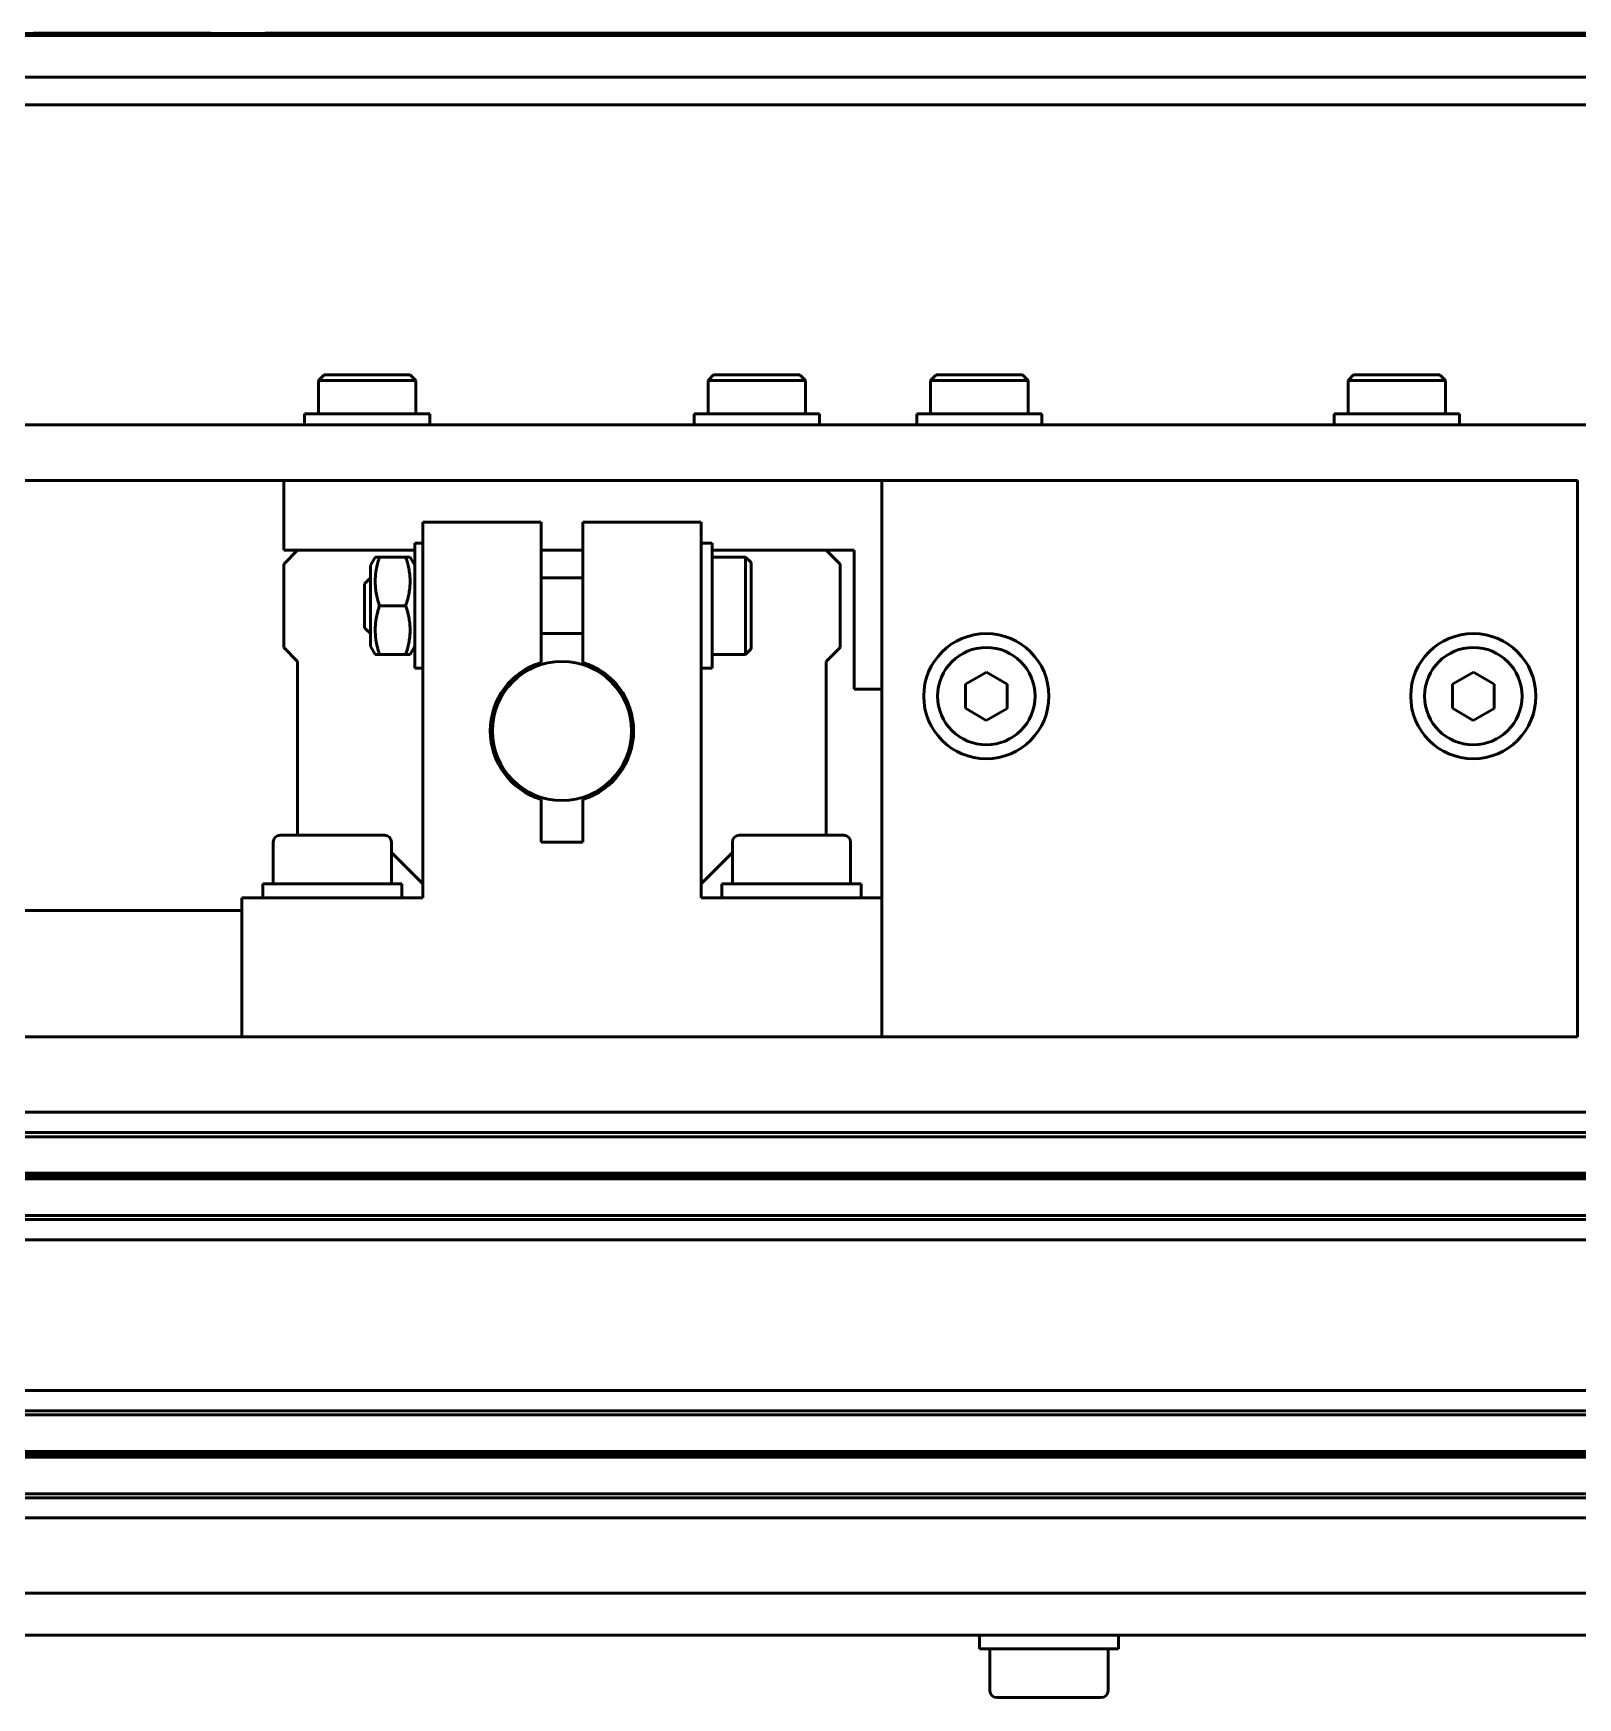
# Model space of a CAD drawing. Header units: millimetres. Extents: x -2015 to 3360, y -4745 to 2376.
# Drawn here: x 2190.4 to 2301.4, y 1443.8 to 1563.5 of the extents above; entities that cross this region are included whole.
import ezdxf

# ---------------------------------------------------------------- set-up
doc = ezdxf.new("R2010")
doc.units = ezdxf.units.MM
doc.header["$LTSCALE"] = 8
doc.layers.add('Visible (ISO)', color=7, linetype='Continuous', lineweight=50)

msp = doc.modelspace()

# ---------------------------------------------------------------- linework, layer by layer
at = {"layer": 'Visible (ISO)'}
for p, q in [((2099.94, 1563.31), (2416.94, 1563.31)), ((2109.94, 1563.46), (2406.94, 1563.46)), ((2190.45, 1563.47), (2195.62, 1563.47)), ((2195.62, 1563.47), (2198.78, 1563.47)), ((2198.78, 1563.47), (2199.42, 1563.47)), ((2198.78, 1563.46), (2198.78, 1563.47)), ((2199.42, 1563.47), (2203.21, 1563.47)), ((2199.42, 1563.46), (2199.42, 1563.47)), ((2203.21, 1563.46), (2203.21, 1563.47)), ((2207.1, 1563.47), (2211.13, 1563.47)), ((2207.1, 1563.46), (2207.1, 1563.47)), ((2211.13, 1563.47), (2213.86, 1563.47)), ((2211.13, 1563.46), (2211.13, 1563.47)), ((2213.86, 1563.47), (2225.31, 1563.47)), ((2213.86, 1563.46), (2213.86, 1563.47)), ((2225.31, 1563.47), (2228.03, 1563.47)), ((2225.31, 1563.46), (2225.31, 1563.47)), ((2228.03, 1563.47), (2232.24, 1563.47)), ((2228.03, 1563.46), (2228.03, 1563.47)), ((2232.24, 1563.46), (2232.24, 1563.47)), ((2232.24, 1563.47), (2234.79, 1563.47)), ((2234.79, 1563.47), (2238.58, 1563.47)), ((2234.79, 1563.46), (2234.79, 1563.47)), ((2238.58, 1563.47), (2244.49, 1563.47)), ((2238.58, 1563.46), (2238.58, 1563.47)), ((2244.49, 1563.47), (2245.75, 1563.47)), ((2245.75, 1563.47), (2249.79, 1563.47)), ((2245.75, 1563.46), (2245.75, 1563.47)), ((2249.79, 1563.47), (2252.51, 1563.47)), ((2249.79, 1563.46), (2249.79, 1563.47)), ((2252.51, 1563.47), (2263.96, 1563.47)), ((2252.51, 1563.46), (2252.51, 1563.47)), ((2263.96, 1563.47), (2266.69, 1563.47)), ((2263.96, 1563.46), (2263.96, 1563.47)), ((2266.69, 1563.47), (2270.89, 1563.47)), ((2266.69, 1563.46), (2266.69, 1563.47)), ((2270.89, 1563.47), (2272.64, 1563.47)), ((2270.89, 1563.46), (2270.89, 1563.47)), ((2272.64, 1563.47), (2280.83, 1563.47)), ((2272.64, 1563.46), (2272.64, 1563.47)), ((2280.83, 1563.47), (2288.23, 1563.47)), ((2288.23, 1563.47), (2290.87, 1563.47)), ((2290.87, 1563.47), (2300.14, 1563.47)), ((2290.87, 1563.46), (2290.87, 1563.47)), ((2300.14, 1563.47), (2304.39, 1563.47)), ((2099.94, 1560.31), (2416.94, 1560.31)), ((2156.39, 1558.31), (2360.49, 1558.31)), ((2211.34, 1538.91), (2210.94, 1538.51)), ((2217.54, 1538.91), (2211.34, 1538.91)), ((2217.54, 1538.91), (2217.94, 1538.51)), ((2239.34, 1538.91), (2238.94, 1538.51)), ((2245.54, 1538.91), (2239.34, 1538.91)), ((2245.54, 1538.91), (2245.94, 1538.51)), ((2255.34, 1538.91), (2254.94, 1538.51)), ((2261.54, 1538.91), (2255.34, 1538.91)), ((2261.54, 1538.91), (2261.94, 1538.51)), ((2285.34, 1538.91), (2284.94, 1538.51)), ((2291.54, 1538.91), (2285.34, 1538.91)), ((2291.54, 1538.91), (2291.94, 1538.51)), ((2210.94, 1538.51), (2217.94, 1538.51)), ((2210.94, 1538.51), (2210.94, 1536.11)), ((2217.94, 1538.51), (2217.94, 1536.11)), ((2238.94, 1538.51), (2245.94, 1538.51)), ((2238.94, 1538.51), (2238.94, 1536.11)), ((2245.94, 1538.51), (2245.94, 1536.11)), ((2254.94, 1538.51), (2261.94, 1538.51)), ((2254.94, 1538.51), (2254.94, 1536.11)), ((2261.94, 1538.51), (2261.94, 1536.11)), ((2284.94, 1538.51), (2291.94, 1538.51)), ((2284.94, 1538.51), (2284.94, 1536.11)), ((2291.94, 1538.51), (2291.94, 1536.11)), ((2168.44, 1535.31), (2348.44, 1535.31)), ((2209.94, 1536.11), (2218.94, 1536.11)), ((2209.94, 1535.31), (2209.94, 1536.11)), ((2218.94, 1535.31), (2218.94, 1536.11)), ((2237.94, 1536.11), (2246.94, 1536.11)), ((2237.94, 1535.31), (2237.94, 1536.11)), ((2246.94, 1535.31), (2246.94, 1536.11)), ((2253.94, 1536.11), (2262.94, 1536.11)), ((2253.94, 1535.31), (2253.94, 1536.11)), ((2262.94, 1535.31), (2262.94, 1536.11)), ((2283.94, 1536.11), (2292.94, 1536.11)), ((2283.94, 1535.31), (2283.94, 1536.11)), ((2292.94, 1535.31), (2292.94, 1536.11)), ((2251.44, 1531.31), (2168.44, 1531.31)), ((2208.44, 1529.31), (2208.44, 1531.31)), ((2251.44, 1531.31), (2251.44, 1491.31)), ((2251.44, 1531.31), (2301.44, 1531.31)), ((2301.44, 1531.31), (2301.44, 1491.31)), ((2208.44, 1529.31), (2208.44, 1526.31)), ((2218.44, 1528.31), (2218.44, 1501.31)), ((2226.94, 1528.31), (2218.44, 1528.31)), ((2226.94, 1518.23), (2226.94, 1528.31)), ((2229.94, 1528.31), (2229.94, 1518.23)), ((2238.44, 1528.31), (2229.94, 1528.31)), ((2238.44, 1501.31), (2238.44, 1528.31)), ((2209.44, 1526.31), (2208.44, 1525.31)), ((2217.87, 1526.31), (2208.44, 1526.31)), ((2217.87, 1526.31), (2209.44, 1526.31)), ((2214.67, 1525.21), (2215.02, 1525.81)), ((2215.02, 1525.81), (2215.33, 1525.81)), ((2217.21, 1525.81), (2215.33, 1525.81)), ((2217.21, 1525.81), (2217.53, 1525.81)), ((2217.87, 1525.21), (2217.53, 1525.81)), ((2217.87, 1526.81), (2217.87, 1517.81)), ((2217.87, 1526.81), (2218.44, 1526.81)), ((2229.94, 1526.31), (2226.94, 1526.31)), ((2229.94, 1526.31), (2226.94, 1526.31)), ((2238.44, 1526.81), (2239.24, 1526.81)), ((2239.24, 1526.81), (2239.24, 1517.81)), ((2247.44, 1526.31), (2239.24, 1526.31)), ((2249.44, 1526.31), (2239.24, 1526.31)), ((2241.64, 1525.81), (2239.24, 1525.81)), ((2241.64, 1525.81), (2241.64, 1518.81)), ((2242.04, 1525.41), (2241.64, 1525.81)), ((2248.44, 1525.31), (2247.44, 1526.31)), ((2249.44, 1526.31), (2249.44, 1518.31)), ((2208.44, 1525.31), (2208.44, 1519.31)), ((2214.67, 1525.21), (2214.67, 1519.41)), ((2242.04, 1519.21), (2242.04, 1525.41)), ((2248.44, 1519.31), (2248.44, 1525.31)), ((2214.24, 1523.88), (2214.67, 1524.31)), ((2214.24, 1520.73), (2214.24, 1523.88)), ((2229.94, 1524.31), (2226.94, 1524.31)), ((2217.21, 1522.31), (2215.33, 1522.31)), ((2214.24, 1520.73), (2214.67, 1520.31)), ((2229.94, 1520.31), (2226.94, 1520.31)), ((2208.44, 1519.31), (2209.44, 1518.31)), ((2214.67, 1519.41), (2215.02, 1518.81)), ((2215.33, 1518.81), (2215.02, 1518.81)), ((2217.21, 1518.81), (2215.33, 1518.81)), ((2217.53, 1518.81), (2217.21, 1518.81)), ((2217.87, 1519.41), (2217.53, 1518.81)), ((2241.64, 1518.81), (2239.24, 1518.81)), ((2242.04, 1519.21), (2241.64, 1518.81)), ((2247.44, 1518.31), (2248.44, 1519.31)), ((2209.44, 1518.31), (2209.44, 1505.81)), ((2217.87, 1517.81), (2218.44, 1517.81)), ((2238.44, 1517.81), (2239.24, 1517.81)), ((2247.44, 1505.81), (2247.44, 1518.31)), ((2249.44, 1516.31), (2249.44, 1518.31)), ((2257.45, 1516.68), (2258.95, 1517.54)), ((2258.95, 1517.54), (2260.45, 1516.67)), ((2292.45, 1516.68), (2293.95, 1517.54)), ((2293.95, 1517.54), (2295.45, 1516.67)), ((2249.44, 1516.31), (2251.44, 1516.31)), ((2257.44, 1514.94), (2257.45, 1516.68)), ((2260.45, 1516.67), (2260.44, 1514.93)), ((2292.44, 1514.94), (2292.45, 1516.68)), ((2295.45, 1516.67), (2295.44, 1514.93)), ((2258.94, 1514.07), (2257.44, 1514.94)), ((2260.44, 1514.93), (2258.94, 1514.07)), ((2293.94, 1514.07), (2292.44, 1514.94)), ((2295.44, 1514.93), (2293.94, 1514.07)), ((2226.94, 1505.31), (2226.94, 1508.38)), ((2229.94, 1508.38), (2229.94, 1505.31)), ((2208.19, 1505.81), (2215.69, 1505.81)), ((2241.19, 1505.81), (2248.69, 1505.81)), ((2207.69, 1505.31), (2207.69, 1502.31)), ((2216.19, 1505.31), (2216.19, 1502.31)), ((2216.19, 1504.56), (2218.44, 1502.31)), ((2229.94, 1505.31), (2226.94, 1505.31)), ((2238.44, 1502.31), (2240.69, 1504.56)), ((2240.69, 1505.31), (2240.69, 1502.31)), ((2249.19, 1505.31), (2249.19, 1502.31)), ((2206.94, 1502.31), (2216.94, 1502.31)), ((2206.94, 1501.31), (2206.94, 1502.31)), ((2216.94, 1501.31), (2216.94, 1502.31)), ((2239.94, 1502.31), (2249.94, 1502.31)), ((2239.94, 1501.31), (2239.94, 1502.31)), ((2249.94, 1501.31), (2249.94, 1502.31)), ((2205.44, 1501.31), (2205.44, 1491.31)), ((2218.44, 1501.31), (2205.44, 1501.31)), ((2251.44, 1501.31), (2238.44, 1501.31)), ((2251.44, 1491.31), (2251.44, 1501.31)), ((2152.94, 1500.41), (2205.44, 1500.41)), ((2152.94, 1491.31), (2205.44, 1491.31)), ((2205.44, 1491.31), (2251.44, 1491.31)), ((2251.44, 1491.31), (2301.44, 1491.31)), ((1913.44, 1485.89), (2613.44, 1485.89)), ((1913.44, 1484.43), (2613.44, 1484.43)), ((1913.44, 1484.14), (2613.44, 1484.14)), ((1913.44, 1481.51), (2613.44, 1481.51)), ((1913.44, 1481.31), (2613.44, 1481.31)), ((1913.44, 1481.11), (2613.44, 1481.11)), ((1913.44, 1478.47), (2613.44, 1478.47)), ((1913.44, 1478.18), (2613.44, 1478.18)), ((1913.44, 1476.73), (2613.44, 1476.73)), ((1913.44, 1465.89), (2613.44, 1465.89)), ((1913.44, 1464.43), (2613.44, 1464.43)), ((1913.44, 1464.14), (2613.44, 1464.14)), ((1913.44, 1461.51), (2613.44, 1461.51)), ((1913.44, 1461.31), (2613.44, 1461.31)), ((1913.44, 1461.11), (2613.44, 1461.11)), ((1913.44, 1458.47), (2613.44, 1458.47)), ((1913.44, 1458.18), (2613.44, 1458.18)), ((1913.44, 1456.73), (2613.44, 1456.73)), ((1923.44, 1451.31), (2603.44, 1451.31)), ((1923.44, 1448.31), (2603.44, 1448.31)), ((2258.44, 1448.31), (2258.44, 1447.31)), ((2268.44, 1448.31), (2268.44, 1447.31)), ((2268.44, 1447.31), (2258.44, 1447.31)), ((2259.19, 1444.31), (2259.19, 1447.31)), ((2267.69, 1444.31), (2267.69, 1447.31)), ((2267.19, 1443.81), (2259.69, 1443.81))]:
    msp.add_line(p, q, dxfattribs=at)
for centre, radius in [((2258.94, 1515.81), 4.5), ((2293.94, 1515.81), 4.5), ((2258.94, 1515.81), 3.5), ((2293.94, 1515.81), 3.5), ((2228.44, 1513.31), 5)]:
    msp.add_circle(centre, radius, dxfattribs=at)
for centre, radius, start, end in [((2228.44, 1513.31), 5.15, 106.9335, 253.0665), ((2228.44, 1513.31), 5.15, 286.9335, 73.0665), ((2208.19, 1505.31), 0.5, 90, 180), ((2215.69, 1505.31), 0.5, 0, 90), ((2241.19, 1505.31), 0.5, 90, 180), ((2248.69, 1505.31), 0.5, 0, 90), ((2259.69, 1444.31), 0.5, 180, 270), ((2267.19, 1444.31), 0.5, 270, 0)]:
    msp.add_arc(centre, radius, start, end, dxfattribs=at)
for points in [[(2215.33, 1525.81), (2214.75, 1524.06), (2215.33, 1522.31)], [(2217.21, 1522.31), (2217.8, 1524.06), (2217.21, 1525.81)], [(2215.33, 1522.31), (2214.75, 1520.56), (2215.33, 1518.81)], [(2217.21, 1518.81), (2217.8, 1520.56), (2217.21, 1522.31)]]:
    msp.add_rational_spline(points, [1, 1.15470053838, 1], degree=2, dxfattribs=at)

doc.saveas('drawing.dxf')
